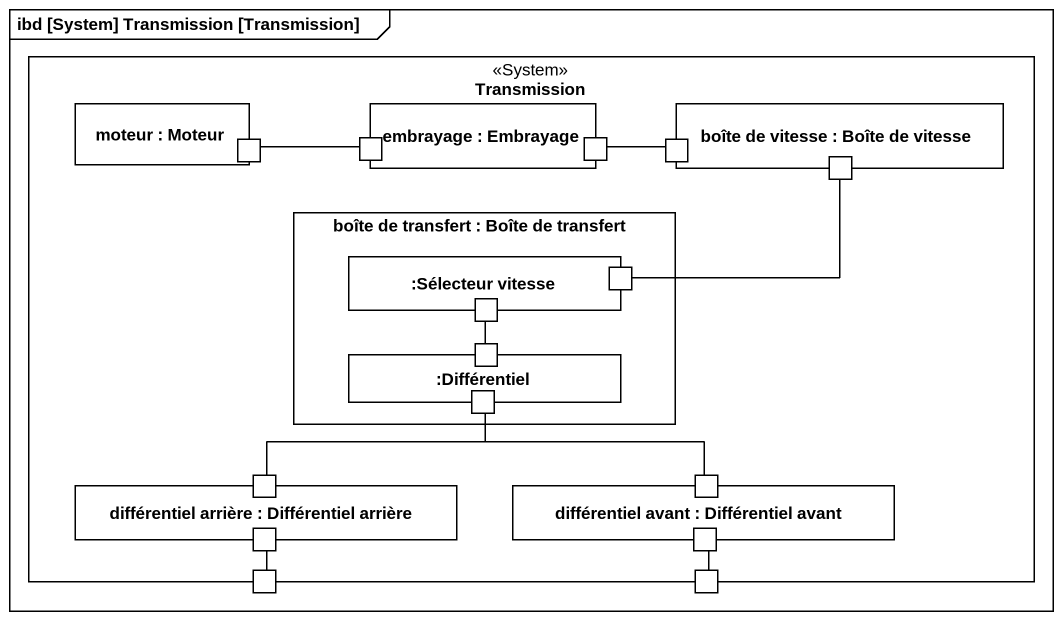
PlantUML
@startuml
mainframe ibd [System] Transmission [Transmission]
rectangle Transmission <<System>> {
  rectangle "moteur : Moteur" as moteur {
    port " " as port1
  }
  rectangle "embrayage : Embrayage" as embrayage {
    port " " as port2
    port " " as port3
  }
  rectangle "boîte de vitesse : Boîte de vitesse" as boîte_de_vitesse {
    port " " as port4
    port " " as port5
  }
  rectangle "boîte de transfert : Boîte de transfert" as boîte_de_transfert {
    rectangle ":Sélecteur vitesse" as Sélecteur_vitesse {
      port " " as port6
      port " " as port8
    }
    rectangle ":Différentiel" as Différentiel {
      port " " as port7
      port " " as port9
    }
  }
  rectangle "différentiel arrière : Différentiel arrière" as différentiel_arrière {
    port " " as port10
    port " " as port13
  }
  rectangle "différentiel avant : Différentiel avant" as différentiel_avant {
    port " " as port11
    port " " as port14
  }
  port " " as port12
  port " " as port15
}
port1 -right- port2
port3 -right- port4
port5 -left- port6
port8 -- port7
port9 -left- port10
port9 -right- port11
port13 -- port12
port14 -- port15
@enduml
